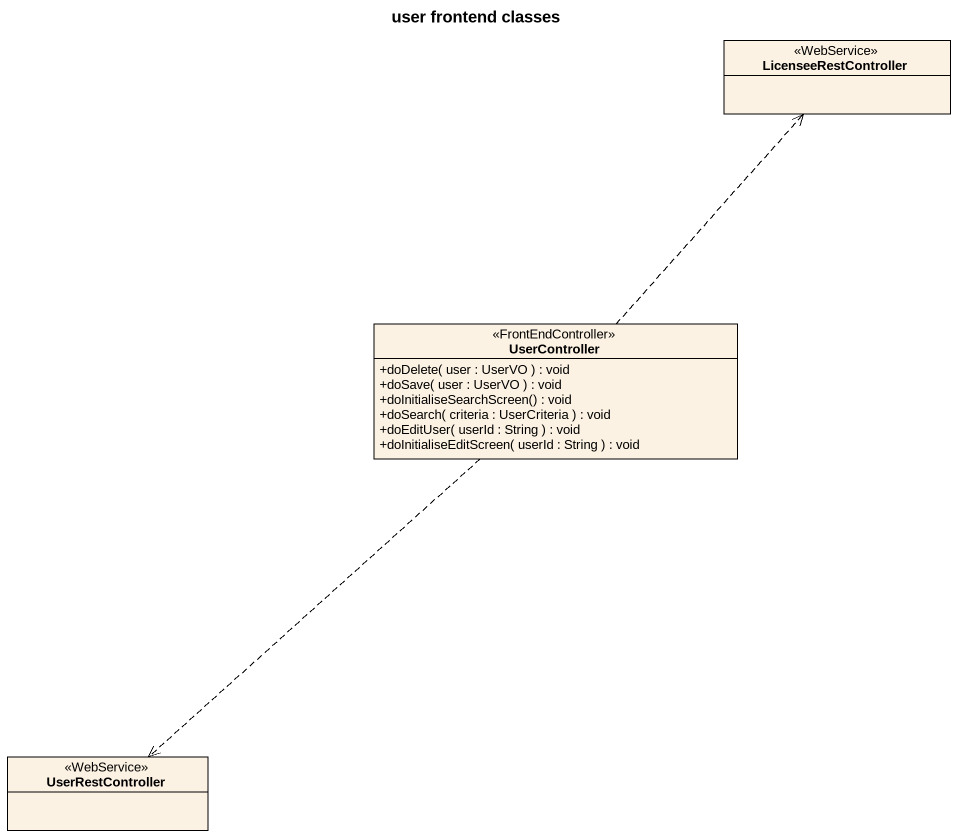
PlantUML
@startuml
title user frontend classes
hide circle
hide empty members
skinparam classAttributeIconSize 0
class LicenseeRestController <<WebService>>
class UserController <<FrontEndController>> {
  +doDelete( user : UserVO ) : void
  +doSave( user : UserVO ) : void
  +doInitialiseSearchScreen() : void
  +doSearch( criteria : UserCriteria ) : void
  +doEditUser( userId : String ) : void
  +doInitialiseEditScreen( userId : String ) : void
}
class UserRestController <<WebService>>
UserController .up.> LicenseeRestController
UserController ..> UserRestController
@enduml
